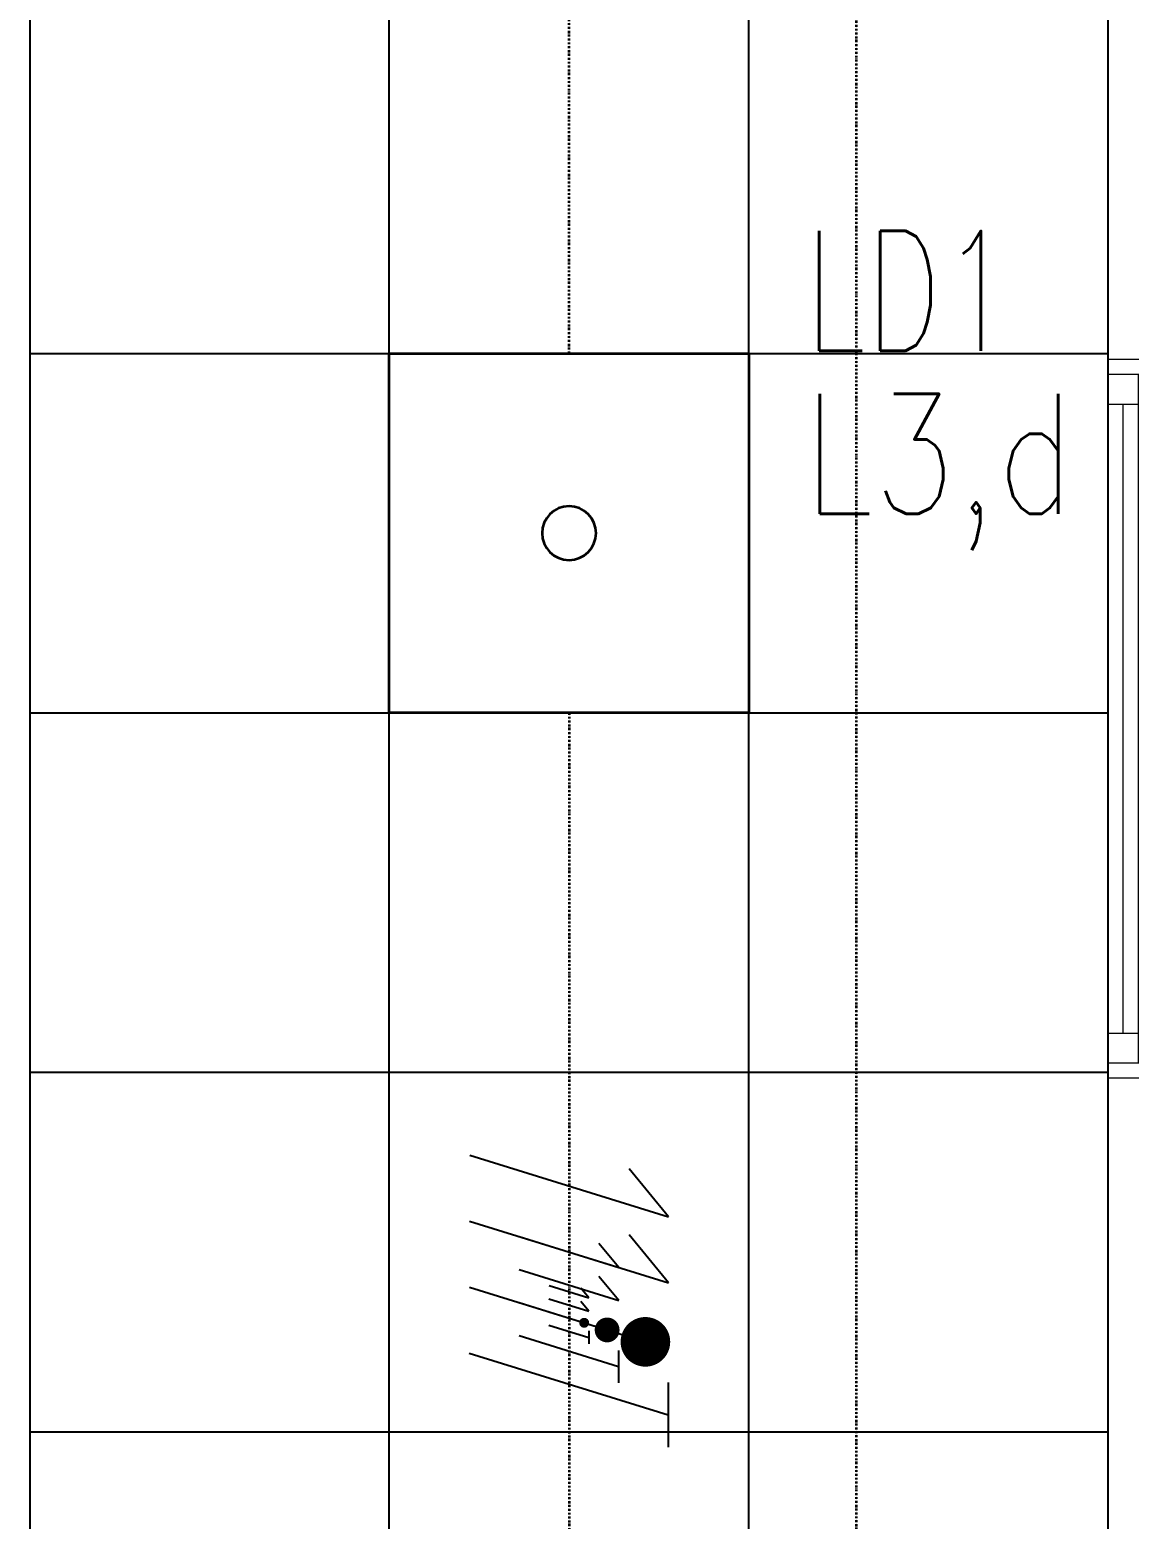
# Model space of a CAD drawing. Extents: x -12260 to 57327, y -29287 to 19916.
# Drawn here: x 23316 to 25151, y 1344 to 3830 of the extents above; entities that cross this region are included whole.
import ezdxf
from ezdxf.enums import TextEntityAlignment as Align

# ---------------------------------------------------------------- set-up
doc = ezdxf.new("R2010")
doc.units = 0
doc.header["$LTSCALE"] = 0.25
doc.linetypes.add('DASHDOT', pattern=[25.4, 12.7, -6.35, 0, -6.35])
for name, color, linetype, lineweight in [('01-First Floor$0$Aluminum', 251, 'Continuous', 5), ('01-First Floor$0$Walls', 251, 'Continuous', 5), ('E-LITE-CIRC', 6, 'Continuous', 25), ('E-LITE-CIRC-NUMB', 6, 'Continuous', 25), ('E-LITE-CLNG', 150, 'Continuous', 35), ('E-LITE-CLNG-CNDT', 6, 'DASHDOT', 35), ('E-LITE-CTRL', 6, 'Continuous', 25), ('E-LITE-IDEN', 6, 'Continuous', 25), ('E-POWR-WIRE', 6, 'Continuous', 25), ('E-POWR-WIRE @ 100', 6, 'Continuous', 25), ('E-POWR-WIRE @ 20', 6, 'Continuous', 25), ('E-POWR-WIRE @ 50', 6, 'Continuous', 25)]:
    doc.layers.add(name, color=color, linetype=linetype, lineweight=lineweight)
doc.layers.add('01-First Floor$0$FALSE CEILING', color=251, linetype='Continuous')
doc.styles.add('DC_SIMPLEX', font='SIMPLEX.shx', dxfattribs={"width": 0.7})

# ---------------------------------------------------------------- blocks, each defined once
blk = doc.blocks.new('01-First Floor$0$A$C37be4daf')
at = {"layer": '01-First Floor$0$Aluminum'}
for p, q in [((1416, 598.2), (216, 598.2)), ((241, 498.2), (241, 598.2)), ((291, 548.2), (291, 598.2)), ((1341, 548.2), (1341, 598.2)), ((1391, 498.2), (1391, 598.2)), ((291, 573.2), (1341, 573.2)), ((1391, 548.2), (241, 548.2)), ((1416, 498.2), (216, 498.2))]:
    blk.add_line(p, q, dxfattribs=at)
at = {"layer": '01-First Floor$0$Walls'}
for p, q in [((216, 498.2), (216, 598.2)), ((1416, 498.2), (1416, 598.2))]:
    blk.add_line(p, q, dxfattribs=at)
blk = doc.blocks.new('01-First Floor')
at = {"layer": '01-First Floor$0$FALSE CEILING', "linetype": 'Continuous'}
for p, q in [((23915.6, -910), (23915.6, 8610)), ((24515.6, -910), (24515.6, 8610)), ((23315.6, 3290), (25115.6, 3290)), ((23315.6, 2690), (25115.6, 2690)), ((23315.6, 2090), (25115.6, 2090)), ((23315.6, 1490), (25115.6, 1490))]:
    blk.add_line(p, q, dxfattribs=at)
at = {"layer": '01-First Floor$0$FALSE CEILING'}
blk.add_lwpolyline([(23315.6, -910), (25115.6, -910), (25115.6, 8610), (23315.6, 8610)], close=True, dxfattribs=at)
at = {"layer": '01-First Floor$0$Walls'}
blk.add_line((25115.6, 1240), (25115.6, 3930), dxfattribs=at)
at = {"rotation": 90}
blk.add_blockref('01-First Floor$0$A$C37be4daf', (25713.8, 1864), dxfattribs=at)
blk = doc.blocks.new('*U25')
blk.add_lwpolyline([(-300, 300), (-300, -300), (300, -300), (300, 300)], close=True)
blk.add_circle((0, 0), 45)
at = {"layer": 'E-LITE-CIRC-NUMB', "style": 'DC_SIMPLEX', "width": 0.7, "flags": 8}
blk.add_attdef('CIRCUIT', text='', height=200, rotation=0, dxfattribs=at).set_placement((-473.9, 300), align=Align.RIGHT)
at = {"layer": 'E-LITE-CTRL', "style": 'DC_SIMPLEX', "width": 0.7, "flags": 8}
blk.add_attdef('CONTROL', (1118.9, -935), '', height=200, rotation=360, dxfattribs=at)
at = {"layer": 'E-LITE-IDEN', "style": 'DC_SIMPLEX', "width": 0.7, "flags": 8}
blk.add_attdef('TYPE', (460.4, 457.6), '', height=200, rotation=360, dxfattribs=at)
blk = doc.blocks.new('*U43')
for p, q in [((-1.655, 2.719), (1.665, 1.689)), ((1.665, 1.689), (1.006, 2.491)), ((-1.658, 1.617), (1.663, 0.587)), ((1.663, 0.587), (1.004, 1.389)), ((-1.66, 0.515), (1.66, -0.515)), ((-1.663, -0.587), (1.658, -1.617)), ((1.659, -1.078), (1.657, -2.157))]:
    blk.add_line(p, q)
at = {"const_width": 0.414}
blk.add_lwpolyline([(1.278, -0.19, 1), (1.277, -0.604, 1)], format="xyb", close=True, dxfattribs=at)
blk = doc.blocks.new('*U583')
at = {"layer": 'E-POWR-WIRE @ 100', "xscale": 100, "yscale": 100, "zscale": 100}
blk.add_blockref('*U43', (24215.3, 1679.8), dxfattribs=at)
at = {"layer": 'E-POWR-WIRE @ 20', "xscale": 20, "yscale": 20, "zscale": 20}
blk.add_blockref('*U43', (24215.3, 1679.8), dxfattribs=at)
at = {"layer": 'E-POWR-WIRE @ 50', "xscale": 50, "yscale": 50, "zscale": 50}
blk.add_blockref('*U43', (24215.3, 1679.8), dxfattribs=at)

msp = doc.modelspace()

# ---------------------------------------------------------------- linework, layer by layer
at = {"layer": 'E-LITE-CLNG-CNDT', "color": 1}
msp.add_lwpolyline([(24515.6, 4190), (24595.1, 4190, -0.414214), (24695.1, 4090), (24695.1, -1610)], format="xyb", dxfattribs=at)
at = {"layer": 'E-LITE-CLNG-CNDT'}
for points in [[(24215.6, 3290), (24215.6, 3898.3)], [(24215.6, 2690), (24215.6, 890)]]:
    msp.add_lwpolyline(points, dxfattribs=at)

# ---------------------------------------------------------------- block references
at = {"layer": 'E-LITE-CLNG'}
ref = msp.add_blockref('*U25', (24215.6, 2990), dxfattribs=dict(at, xscale=-1))
ref.add_attrib('TYPE', 'LD1', (24609.1, 3294.5), dxfattribs={"layer": 'E-LITE-IDEN', "height": 200, "rotation": 0, "style": 'DC_SIMPLEX', "width": 0.7, "flags": 8})
at = {"layer": 'E-LITE-CLNG-CNDT'}
msp.add_blockref('01-First Floor', (0, 0), dxfattribs=at)
at = {"layer": 'E-POWR-WIRE'}
msp.add_blockref('*U583', (0, 0), dxfattribs=at)

# ---------------------------------------------------------------- texts
at = {"layer": 'E-LITE-CIRC', "style": 'DC_SIMPLEX', "width": 0.8}
msp.add_text('L3,d', height=200, rotation=0, dxfattribs=at).set_placement((24606.9, 3022.5, 0))

doc.saveas('drawing.dxf')
